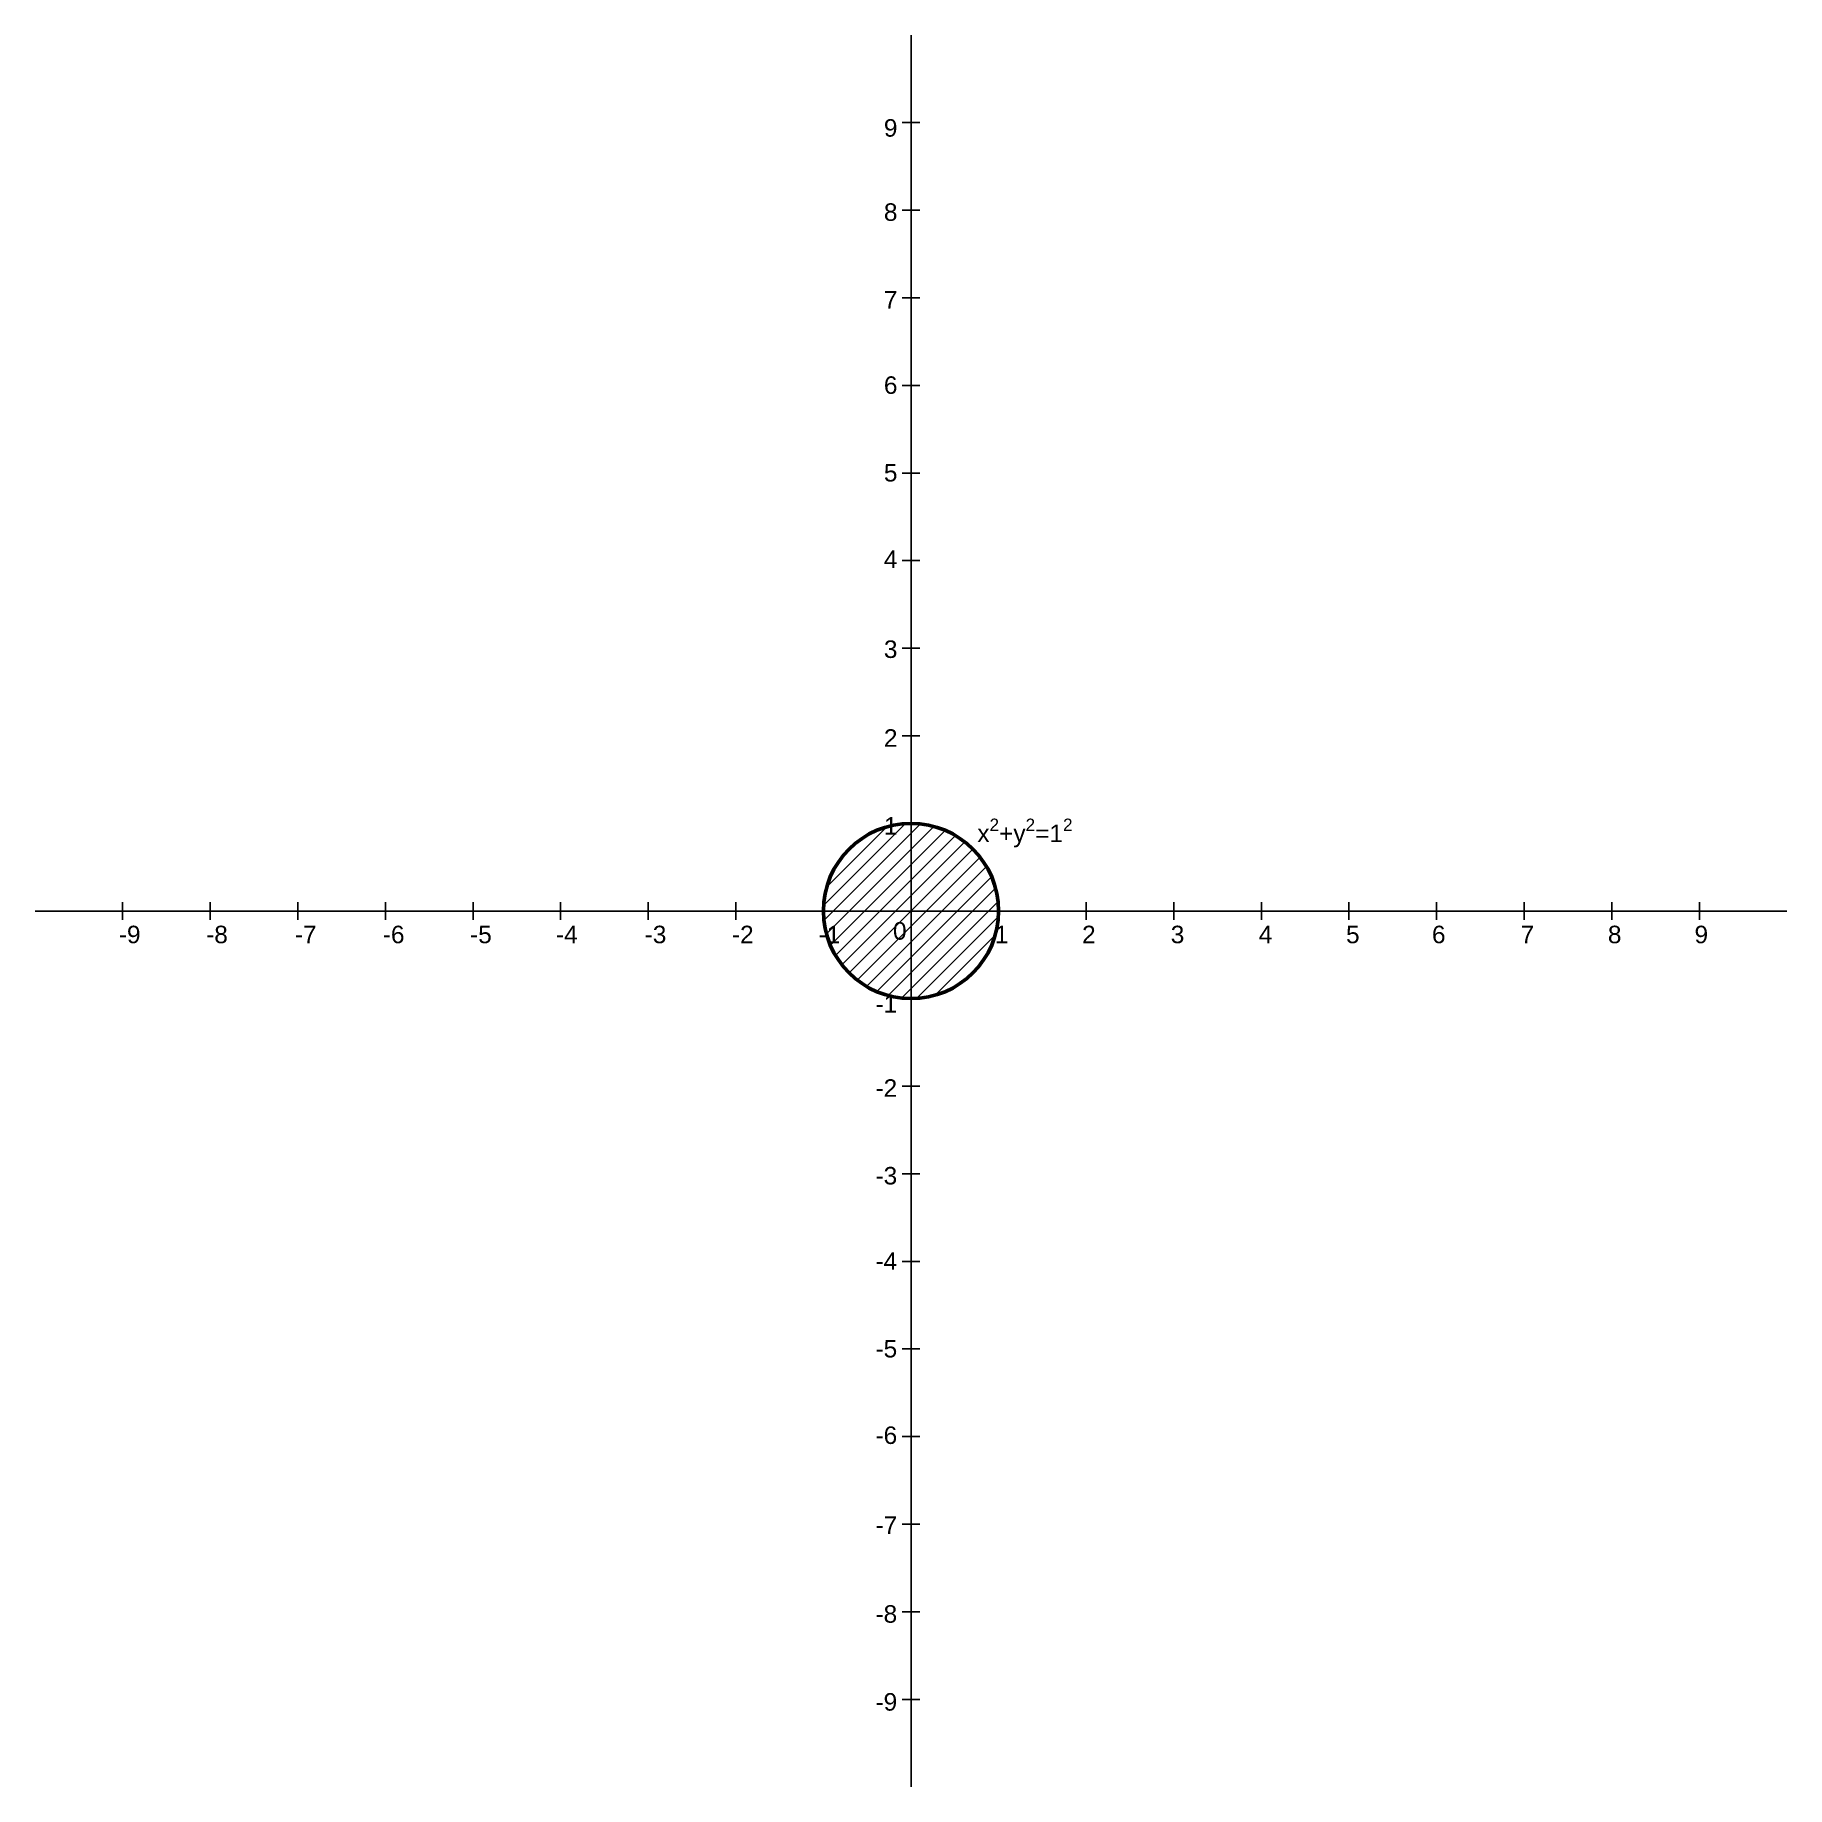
# Model space of a CAD drawing. Header units: inches. Extents: x -10 to 10, y -10 to 10.
import ezdxf

# ---------------------------------------------------------------- set-up
doc = ezdxf.new("R2010")
doc.units = ezdxf.units.IN
doc.header["$MEASUREMENT"] = 0
doc.styles.get("Standard").update_dxf_attribs({"font": 'arial.ttf'})
pattern_1 = [(45, (0, 0), (-0.08838834764831845, 0.08838834764831845), [])]

# ---------------------------------------------------------------- blocks, each defined once
blk = doc.blocks.new('*U1')
blk.add_line((1, -0.1), (1, 0.1))
blk = doc.blocks.new('*U2')
at = {"color": 0, "linetype": 'ByBlock', "lineweight": -2, "transparency": 16777216, "extrusion": (0, -1, -2.220446049250313e-16)}
for p in [(0, 0), (1, 0), (2, 0), (3, 0), (4, 0), (5, 0), (6, 0), (7, 0), (8, 0)]:
    blk.add_blockref('*U1', p, dxfattribs=at)
blk = doc.blocks.new('*U3')
blk.add_line((1, -0.1), (1, 0.1))
blk = doc.blocks.new('*U4')
at = {"color": 0, "linetype": 'ByBlock', "lineweight": -2, "transparency": 16777216, "extrusion": (0, -1, -2.220446049250313e-16)}
for p in [(0, 0), (1, 0), (2, 0), (3, 0), (4, 0), (5, 0), (6, 0), (7, 0), (8, 0)]:
    blk.add_blockref('*U3', p, dxfattribs=at)
blk = doc.blocks.new('*U5')
blk.add_line((1, -0.1), (1, 0.1))
blk = doc.blocks.new('*U6')
at = {"color": 0, "linetype": 'ByBlock', "lineweight": -2, "transparency": 16777216, "extrusion": (0, -1, -2.220446049250313e-16)}
for p in [(0, 0), (1, 0), (2, 0), (3, 0), (4, 0), (5, 0), (6, 0), (7, 0), (8, 0)]:
    blk.add_blockref('*U5', p, dxfattribs=at)
blk = doc.blocks.new('*U7')
blk.add_line((1, -0.1), (1, 0.1))
blk = doc.blocks.new('*U8')
at = {"color": 0, "linetype": 'ByBlock', "lineweight": -2, "transparency": 16777216, "extrusion": (0, -1, -2.220446049250313e-16)}
for p in [(-10, 0), (-9, 0), (-8, 0), (-7, 0), (-6, 0), (-5, 0), (-4, 0), (-3, 0), (-2, 0)]:
    blk.add_blockref('*U7', p, dxfattribs=at)

msp = doc.modelspace()

# ---------------------------------------------------------------- hatches: boundary and pattern name
h = msp.add_hatch()
h.set_pattern_fill('ANSI31', color=256)
h.set_pattern_definition(pattern_1)
h.paths.add_polyline_path([(-2.103298578412824, -0.4780303294975578), (-1.754867473365075, -0.4780303294975578), (-1.754867473365075, -0.06588844682361511), (-2.103298578412824, -0.06588844682361511)], flags=9)
h.paths.add_polyline_path([(-0.4647452524593146, -2.231329334373929), (-0.1163141474115656, -2.231329334373929), (-0.1163141474115656, -1.819187451699986), (-0.4647452524593146, -1.819187451699986)], flags=9)
h.paths.add_polyline_path([(-0.3678607881657396, 1.765057831853514), (-0.1124719750688774, 1.765057831853514), (-0.1124719750688774, 2.177199714527456), (-0.3678607881657396, 2.177199714527456)], flags=9)
h.paths.add_polyline_path([(1.894755331184772, -0.4780303294975578), (2.150144144281634, -0.4780303294975578), (2.150144144281634, -0.06588844682361511), (1.894755331184772, -0.06588844682361511)], flags=9)
h = msp.add_hatch()
h.set_pattern_fill('ANSI31', color=256)
h.set_pattern_definition(pattern_1)
h.paths.add_polyline_path([(1.804112415015879e-15, 1, 0.4142135623730955), (-1, 0), (1.77635683940025e-15, -5.551115123125783e-17)])
h.paths.add_polyline_path([(1.804112415015879e-15, 0), (-1, 0, 0.4142135623730955), (1.77635683940025e-15, -1)])
h.paths.add_polyline_path([(1, 0), (1.77635683940025e-15, 5.551115123125783e-17), (1.77635683940025e-15, -1, 0.4142135623730945)])
h.paths.add_polyline_path([(1.804112415015879e-15, 1), (1.77635683940025e-15, 5.551115123125783e-17), (1, 0, 0.4142135623730945)])
h.paths.add_polyline_path([(-0.3900981687932976, 0.761348928215418), (-0.1347093556964353, 0.761348928215418), (-0.1347093556964353, 1.173490810889361), (-0.3900981687932976, 1.173490810889361)], flags=9)
h.paths.add_polyline_path([(-0.2673978325374233, -0.4374000542173501), (-0.01200901944056108, -0.4374000542173501), (-0.01200901944056108, -0.02525817154340742), (-0.2673978325374233, -0.02525817154340742)], flags=24)
h.paths.add_polyline_path([(-1.11463043628658, -0.4780303294975578), (-0.7661993312388311, -0.4780303294975578), (-0.7661993312388311, -0.06588844682361511), (-1.11463043628658, -0.06588844682361511)], flags=9)
h.paths.add_polyline_path([(-0.4647452524593146, -1.270224634892988), (-0.1163141474115656, -1.270224634892988), (-0.1163141474115656, -0.8580827522190453), (-0.4647452524593146, -0.8580827522190453)], flags=9)
h.paths.add_polyline_path([(0.8760031964529311, -0.4780303294975578), (1.131392009549793, -0.4780303294975578), (1.131392009549793, -0.06588844682361511), (0.8760031964529311, -0.06588844682361511)], flags=9)

# ---------------------------------------------------------------- linework, layer by layer
for p, q in [((1.77635683940025e-15, 0), (1.77635683940025e-15, 10)), ((-9.999999999999998, 0), (1.77635683940025e-15, 0)), ((1.77635683940025e-15, 0), (10, 0)), ((1.77635683940025e-15, -10), (1.77635683940025e-15, 0))]:
    msp.add_line(p, q)
at = {"lineweight": 50}
msp.add_circle((0, 0), 1, dxfattribs=at)

# ---------------------------------------------------------------- block references
at = {"extrusion": (-1, 6.123233995736766e-17, -2.220446049250313e-16), "rotation": 180}
for name, p in [('*U4', (-1.087704858757513e-31, -3.944304526105058e-31)), ('*U6', (10, -5.303935599551949e-31))]:
    msp.add_blockref(name, p, dxfattribs=at)
at = {"extrusion": (0, 1, -2.220446049250313e-16), "rotation": 180}
for name in ['*U8', '*U2']:
    msp.add_blockref(name, (-1.77635683940025e-15, 0), dxfattribs=at)

# ---------------------------------------------------------------- texts
at = {"char_height": 0.2, "attachment_point": 1}
for s, width, insert in [('9', 0.2, (-0.3096752492844299, 9.039802650236616)), ('8', 0.2, (-0.3096752492844299, 8.078697950755675)), ('7', 0.2, (-0.3096752492844299, 7.078095807110081)), ('6', 0.2, (-0.3096752492844299, 6.103825292907594)), ('5', 0.2, (-0.3096752492844299, 5.103223177362985)), ('4', 0.2, (-0.3096752492844299, 4.115786848438944)), ('3', 0.2, (-0.3096752492844299, 3.088853075350258)), ('2', 0.2, (-0.3096752492844299, 2.075085116983118)), ('1', 0.2, (-0.3096752492844299, 1.071376213345022)), ('\\A1;x{\\H0.7x;\\S2^ ;}+y{\\H0.7x;\\S2^ ;}=1{\\H0.7x;\\S2^ ;}', 0.7404890430765221, (0.7569961306835893, 1.054861513948872)), ('-9', 0.2, (-9.043573884038201, -0.1680030443679534)), ('-8', 0.2, (-8.047059129933919, -0.1680030443679534)), ('-7', 0.2, (-7.034851222832208, -0.1680030443679534)), ('-6', 0.2, (-6.030489927708564, -0.1680030443679534)), ('-5', 0.2, (-5.033975173604267, -0.1680030443679534)), ('-4', 0.2, (-4.053153572497399, -0.1680030443679534)), ('-3', 0.2, (-3.040945665395688, -0.1680030443679534)), ('-2', 0.2, (-2.044430911291405, -0.1680030443679534)), ('-1', 0.2, (-1.055762769165161, -0.1680030443679534)), ('0', 0.3606411857803948, (-0.2058016524555679, -0.1273727690877458)), ('1', 0.2, (0.9564261159617988, -0.1680030443679534)), ('2', 0.2, (1.952940870066081, -0.1680030443679534)), ('3', 0.2, (2.965148777167792, -0.1680030443679534)), ('4', 0.2, (3.969510072291436, -0.1680030443679534)), ('5', 0.2, (4.966024826395733, -0.1680030443679534)), ('6', 0.2, (5.946846427502601, -0.1680030443679534)), ('7', 0.2, (6.959054334604312, -0.1680030443679534)), ('8', 0.2, (7.955569088708595, -0.1680030443679534)), ('9', 0.2, (8.944237230834839, -0.1680030443679534)), ('-1', 0.2, (-0.4058775853378958, -0.9601973497633836)), ('-2', 0.2, (-0.4058775853378958, -1.921302049244325)), ('-3', 0.2, (-0.4058775853378958, -2.921904192889919)), ('-4', 0.2, (-0.4058775853378958, -3.896174707092405)), ('-5', 0.2, (-0.4058775853378958, -4.896776822637015)), ('-6', 0.2, (-0.4058775853378958, -5.884213151561056)), ('-7', 0.2, (-0.4058775853378958, -6.911146924649742)), ('-8', 0.2, (-0.4058775853378958, -7.924914883016882)), ('-9', 0.2, (-0.4058775853378958, -8.928623786654978))]:
    msp.add_mtext_dynamic_manual_height_columns(s, width=width, gutter_width=1, heights=[0], dxfattribs=dict(at, insert=insert))

doc.saveas('drawing.dxf')
